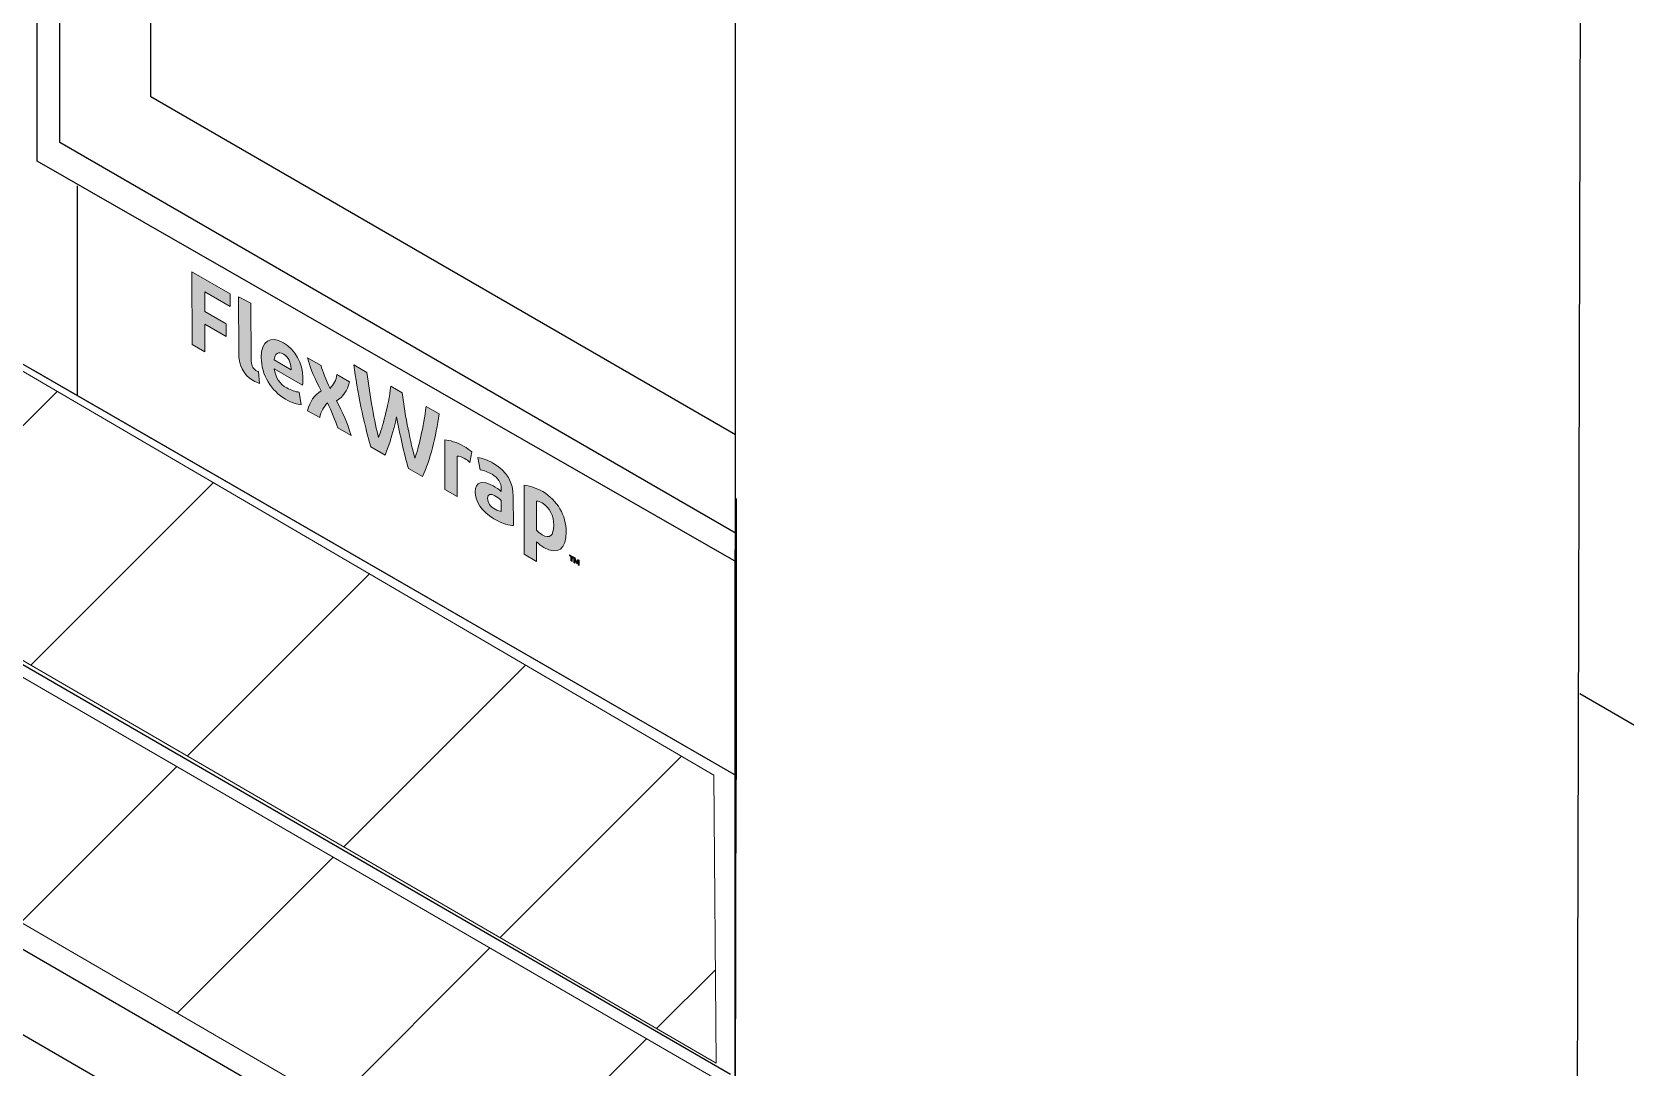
# Model space of a CAD drawing. Extents: x -1337 to 5791, y -3809 to 1769.
# Drawn here: x 3746.5 to 3837.6, y -2838.5 to -2779.3 of the extents above; entities that cross this region are included whole.
import ezdxf

# ---------------------------------------------------------------- set-up
doc = ezdxf.new("R2010")
doc.units = 0
doc.header["$MEASUREMENT"] = 0
for name, color, linetype, lineweight in [('G-ANNO-TTLB', 7, 'Continuous', 0), ('Layer 12', 7, 'Continuous', 0), ('TYVEK', 7, 'Continuous', 0), ('WALL SCRATCH', 7, 'Continuous', 0)]:
    doc.layers.add(name, color=color, linetype=linetype, lineweight=lineweight)
pattern_1 = [(45, (0, 0), (-7.071067, 7.07107), [])]

# ---------------------------------------------------------------- blocks, each defined once
blk = doc.blocks.new('Block_464')
at = {"layer": 'TYVEK', "true_color": 0x003b71, "transparency": 33554687}
h = blk.add_hatch(color=156, dxfattribs=at)
h.dxf.hatch_style = 2
edge = h.paths.add_edge_path()
edge.add_spline(control_points=[(3755.624, -2797.206), (3755.624, -2797.206), (3755.614, -2793.065), (3755.614, -2793.065), (3755.614, -2793.065), (3757.799, -2794.32), (3757.799, -2794.32), (3757.799, -2794.32), (3757.801, -2795.042), (3757.801, -2795.042), (3757.801, -2795.042), (3756.349, -2794.208), (3756.349, -2794.208), (3756.349, -2794.208), (3756.352, -2795.332), (3756.352, -2795.332), (3756.352, -2795.332), (3757.573, -2796.033), (3757.573, -2796.033), (3757.573, -2796.033), (3757.575, -2796.755), (3757.575, -2796.755), (3757.575, -2796.755), (3756.354, -2796.054), (3756.354, -2796.054), (3756.354, -2796.054), (3756.357, -2797.627), (3756.357, -2797.627), (3756.357, -2797.627), (3755.624, -2797.206), (3755.624, -2797.206)], knot_values=[0, 0, 0, 0, 1, 1, 1, 2, 2, 2, 3, 3, 3, 4, 4, 4, 5, 5, 5, 6, 6, 6, 7, 7, 7, 8, 8, 8, 9, 9, 9, 10, 10, 10, 10], degree=3, periodic=0)
h = blk.add_hatch(color=156, dxfattribs=at)
h.dxf.hatch_style = 2
edge = h.paths.add_edge_path()
edge.add_spline(control_points=[(3758.997, -2798.05), (3758.998, -2798.369), (3759.07, -2798.582), (3759.275, -2798.7), (3759.326, -2798.729), (3759.378, -2798.753), (3759.424, -2798.768), (3759.424, -2798.768), (3759.477, -2799.442), (3759.477, -2799.442), (3759.379, -2799.41), (3759.22, -2799.342), (3759.118, -2799.283), (3758.528, -2798.944), (3758.291, -2798.365), (3758.289, -2797.655), (3758.289, -2797.655), (3758.281, -2794.496), (3758.281, -2794.496), (3758.281, -2794.496), (3758.989, -2794.856), (3758.989, -2794.856), (3758.989, -2794.856), (3758.997, -2798.05), (3758.997, -2798.05)], knot_values=[0, 0, 0, 0, 1, 1, 1, 2, 2, 2, 3, 3, 3, 4, 4, 4, 5, 5, 5, 6, 6, 6, 7, 7, 7, 8, 8, 8, 8], degree=3, periodic=0)
h = blk.add_hatch(color=156, dxfattribs=at)
h.dxf.hatch_style = 2
edge = h.paths.add_edge_path()
edge.add_spline(control_points=[(3760.308, -2798.1), (3760.308, -2798.1), (3761.283, -2798.66), (3761.283, -2798.66), (3761.283, -2798.66), (3761.283, -2798.589), (3761.283, -2798.589), (3761.282, -2798.257), (3761.128, -2797.926), (3760.845, -2797.764), (3760.548, -2797.594), (3760.354, -2797.724), (3760.308, -2798.1)], knot_values=[0, 0, 0, 0, 1, 1, 1, 2, 2, 2, 3, 3, 3, 4, 4, 4, 4], degree=3, periodic=0)
edge = h.paths.add_edge_path()
edge.add_spline(control_points=[(3761.867, -2800.661), (3761.641, -2800.649), (3761.308, -2800.541), (3760.97, -2800.346), (3760.144, -2799.872), (3759.578, -2798.945), (3759.575, -2797.963), (3759.573, -2797.022), (3760.09, -2796.681), (3760.844, -2797.114), (3761.516, -2797.5), (3761.958, -2798.303), (3761.96, -2799.096), (3761.961, -2799.273), (3761.951, -2799.421), (3761.941, -2799.533), (3761.941, -2799.533), (3760.32, -2798.603), (3760.32, -2798.603), (3760.388, -2799.114), (3760.629, -2799.466), (3761.04, -2799.701), (3761.291, -2799.846), (3761.532, -2799.919), (3761.752, -2799.939), (3761.752, -2799.939), (3761.867, -2800.661), (3761.867, -2800.661)], knot_values=[0, 0, 0, 0, 1, 1, 1, 2, 2, 2, 3, 3, 3, 4, 4, 4, 5, 5, 5, 6, 6, 6, 7, 7, 7, 8, 8, 8, 9, 9, 9, 9], degree=3, periodic=0)
h = blk.add_hatch(color=156, dxfattribs=at)
h.dxf.hatch_style = 2
edge = h.paths.add_edge_path()
edge.add_spline(control_points=[(3763.007, -2799.862), (3762.663, -2799.227), (3762.39, -2798.663), (3762.229, -2797.98), (3762.229, -2797.98), (3762.994, -2798.419), (3762.994, -2798.419), (3763.061, -2798.723), (3763.288, -2799.255), (3763.514, -2799.722), (3763.703, -2799.505), (3763.867, -2799.251), (3763.902, -2798.94), (3763.902, -2798.94), (3764.62, -2799.352), (3764.62, -2799.352), (3764.488, -2799.891), (3764.263, -2800.193), (3763.88, -2800.428), (3764.25, -2801.119), (3764.503, -2801.677), (3764.714, -2802.425), (3764.714, -2802.425), (3763.95, -2801.986), (3763.95, -2801.986), (3763.841, -2801.593), (3763.584, -2801.002), (3763.368, -2800.553), (3763.173, -2800.767), (3762.99, -2801.016), (3762.919, -2801.394), (3762.919, -2801.394), (3762.231, -2801), (3762.231, -2801), (3762.358, -2800.458), (3762.598, -2800.123), (3763.007, -2799.862)], knot_values=[0, 0, 0, 0, 1, 1, 1, 2, 2, 2, 3, 3, 3, 4, 4, 4, 5, 5, 5, 6, 6, 6, 7, 7, 7, 8, 8, 8, 9, 9, 9, 10, 10, 10, 11, 11, 11, 12, 12, 12, 12], degree=3, periodic=0)
h = blk.add_hatch(color=156, dxfattribs=at)
h.dxf.hatch_style = 2
edge = h.paths.add_edge_path()
edge.add_spline(control_points=[(3769.009, -2800.755), (3769.009, -2800.755), (3769.758, -2801.185), (3769.758, -2801.185), (3769.566, -2802.452), (3769.231, -2803.884), (3768.798, -2804.77), (3768.798, -2804.77), (3767.993, -2804.307), (3767.993, -2804.307), (3767.739, -2803.424), (3767.512, -2802.424), (3767.319, -2801.345), (3767.127, -2802.203), (3766.908, -2802.946), (3766.654, -2803.539), (3766.654, -2803.539), (3765.848, -2803.076), (3765.848, -2803.076), (3765.435, -2801.705), (3765.067, -2799.869), (3764.874, -2798.382), (3764.874, -2798.382), (3765.617, -2798.809), (3765.617, -2798.809), (3765.78, -2800.148), (3766.07, -2801.715), (3766.282, -2802.528), (3766.501, -2801.962), (3766.842, -2800.799), (3766.987, -2799.595), (3766.987, -2799.595), (3767.644, -2799.972), (3767.644, -2799.972), (3767.801, -2801.35), (3768.138, -2802.902), (3768.365, -2803.724), (3768.569, -2803.149), (3768.858, -2801.915), (3769.009, -2800.755)], knot_values=[0, 0, 0, 0, 1, 1, 1, 2, 2, 2, 3, 3, 3, 4, 4, 4, 5, 5, 5, 6, 6, 6, 7, 7, 7, 8, 8, 8, 9, 9, 9, 10, 10, 10, 11, 11, 11, 12, 12, 12, 13, 13, 13, 13], degree=3, periodic=0)
h = blk.add_hatch(color=156, dxfattribs=at)
h.dxf.hatch_style = 2
edge = h.paths.add_edge_path()
edge.add_spline(control_points=[(3771.15, -2803.031), (3771.335, -2803.137), (3771.51, -2803.261), (3771.612, -2803.349), (3771.612, -2803.349), (3771.511, -2803.959), (3771.511, -2803.959), (3771.424, -2803.873), (3771.316, -2803.799), (3771.209, -2803.738), (3771.019, -2803.629), (3770.891, -2803.596), (3770.783, -2803.594), (3770.783, -2803.594), (3770.789, -2805.912), (3770.789, -2805.912), (3770.789, -2805.912), (3770.081, -2805.506), (3770.081, -2805.506), (3770.081, -2805.506), (3770.074, -2802.673), (3770.074, -2802.673), (3770.35, -2802.672), (3770.781, -2802.819), (3771.15, -2803.031)], knot_values=[0, 0, 0, 0, 1, 1, 1, 2, 2, 2, 3, 3, 3, 4, 4, 4, 5, 5, 5, 6, 6, 6, 7, 7, 7, 8, 8, 8, 8], degree=3, periodic=0)
h = blk.add_hatch(color=156, dxfattribs=at)
h.dxf.hatch_style = 2
edge = h.paths.add_edge_path()
edge.add_spline(control_points=[(3773.306, -2806.761), (3773.306, -2806.761), (3773.305, -2806.128), (3773.305, -2806.128), (3773.186, -2806.031), (3773.063, -2805.942), (3772.94, -2805.872), (3772.704, -2805.736), (3772.52, -2805.737), (3772.52, -2806.015), (3772.521, -2806.263), (3772.675, -2806.482), (3772.947, -2806.638), (3773.101, -2806.726), (3773.229, -2806.764), (3773.306, -2806.761)], knot_values=[0, 0, 0, 0, 1, 1, 1, 2, 2, 2, 3, 3, 3, 4, 4, 4, 5, 5, 5, 5], degree=3, periodic=0)
edge = h.paths.add_edge_path()
edge.add_spline(control_points=[(3772.877, -2807.182), (3772.174, -2806.779), (3771.819, -2806.179), (3771.818, -2805.647), (3771.816, -2805.061), (3772.231, -2804.957), (3772.847, -2805.304), (3772.99, -2805.387), (3773.175, -2805.516), (3773.303, -2805.613), (3773.303, -2805.613), (3773.303, -2805.472), (3773.303, -2805.472), (3773.302, -2805.111), (3773.122, -2804.836), (3772.778, -2804.639), (3772.553, -2804.509), (3772.312, -2804.412), (3772.102, -2804.392), (3772.102, -2804.392), (3771.972, -2803.679), (3771.972, -2803.679), (3772.192, -2803.7), (3772.546, -2803.832), (3772.859, -2804.012), (3773.613, -2804.444), (3773.989, -2805.121), (3773.991, -2805.919), (3773.991, -2805.919), (3773.995, -2807.564), (3773.995, -2807.564), (3773.785, -2807.567), (3773.39, -2807.477), (3772.877, -2807.182)], knot_values=[0, 0, 0, 0, 1, 1, 1, 2, 2, 2, 3, 3, 3, 4, 4, 4, 5, 5, 5, 6, 6, 6, 7, 7, 7, 8, 8, 8, 9, 9, 9, 10, 10, 10, 11, 11, 11, 11], degree=3, periodic=0)
h = blk.add_hatch(color=156, dxfattribs=at)
h.dxf.hatch_style = 2
edge = h.paths.add_edge_path()
edge.add_spline(control_points=[(3775.64, -2808.095), (3776.092, -2808.354), (3776.301, -2808.156), (3776.3, -2807.547), (3776.299, -2807.014), (3776.103, -2806.547), (3775.636, -2806.279), (3775.508, -2806.206), (3775.415, -2806.182), (3775.308, -2806.168), (3775.308, -2806.168), (3775.312, -2807.824), (3775.312, -2807.824), (3775.409, -2807.927), (3775.492, -2808.01), (3775.64, -2808.095)], knot_values=[0, 0, 0, 0, 1, 1, 1, 2, 2, 2, 3, 3, 3, 4, 4, 4, 5, 5, 5, 5], degree=3, periodic=0)
edge = h.paths.add_edge_path()
edge.add_spline(control_points=[(3775.745, -2808.817), (3775.565, -2808.714), (3775.442, -2808.619), (3775.313, -2808.492), (3775.313, -2808.492), (3775.316, -2809.616), (3775.316, -2809.616), (3775.316, -2809.616), (3774.613, -2809.213), (3774.613, -2809.213), (3774.613, -2809.213), (3774.604, -2805.267), (3774.604, -2805.267), (3774.896, -2805.281), (3775.306, -2805.416), (3775.67, -2805.625), (3776.512, -2806.109), (3777.016, -2806.989), (3777.018, -2807.935), (3777.02, -2808.905), (3776.545, -2809.276), (3775.745, -2808.817)], knot_values=[0, 0, 0, 0, 1, 1, 1, 2, 2, 2, 3, 3, 3, 4, 4, 4, 5, 5, 5, 6, 6, 6, 7, 7, 7, 7], degree=3, periodic=0)
h = blk.add_hatch(color=156, dxfattribs=at)
h.dxf.hatch_style = 2
edge = h.paths.add_edge_path()
edge.add_spline(control_points=[(3777.526, -2809.422), (3777.552, -2809.509), (3777.577, -2809.575), (3777.608, -2809.646), (3777.638, -2809.611), (3777.66, -2809.571), (3777.685, -2809.513), (3777.685, -2809.513), (3777.759, -2809.555), (3777.759, -2809.555), (3777.759, -2809.555), (3777.759, -2809.861), (3777.759, -2809.861), (3777.759, -2809.861), (3777.695, -2809.824), (3777.695, -2809.824), (3777.695, -2809.824), (3777.695, -2809.683), (3777.695, -2809.683), (3777.695, -2809.683), (3777.698, -2809.637), (3777.698, -2809.637), (3777.677, -2809.671), (3777.653, -2809.706), (3777.631, -2809.732), (3777.631, -2809.732), (3777.582, -2809.704), (3777.582, -2809.704), (3777.56, -2809.651), (3777.535, -2809.588), (3777.514, -2809.529), (3777.514, -2809.529), (3777.517, -2809.581), (3777.517, -2809.581), (3777.517, -2809.581), (3777.517, -2809.722), (3777.517, -2809.722), (3777.517, -2809.722), (3777.453, -2809.685), (3777.453, -2809.685), (3777.453, -2809.685), (3777.452, -2809.379), (3777.452, -2809.379), (3777.452, -2809.379), (3777.526, -2809.422), (3777.526, -2809.422)], knot_values=[0, 0, 0, 0, 1, 1, 1, 2, 2, 2, 3, 3, 3, 4, 4, 4, 5, 5, 5, 6, 6, 6, 7, 7, 7, 8, 8, 8, 9, 9, 9, 10, 10, 10, 11, 11, 11, 12, 12, 12, 13, 13, 13, 14, 14, 14, 15, 15, 15, 15], degree=3, periodic=0)
edge = h.paths.add_edge_path()
edge.add_spline(control_points=[(3777.28, -2809.348), (3777.28, -2809.348), (3777.209, -2809.307), (3777.209, -2809.307), (3777.209, -2809.307), (3777.208, -2809.239), (3777.208, -2809.239), (3777.208, -2809.239), (3777.423, -2809.363), (3777.423, -2809.363), (3777.423, -2809.363), (3777.423, -2809.43), (3777.423, -2809.43), (3777.423, -2809.43), (3777.352, -2809.389), (3777.352, -2809.389), (3777.352, -2809.389), (3777.352, -2809.627), (3777.352, -2809.627), (3777.352, -2809.627), (3777.281, -2809.586), (3777.281, -2809.586), (3777.281, -2809.586), (3777.28, -2809.348), (3777.28, -2809.348)], knot_values=[0, 0, 0, 0, 1, 1, 1, 2, 2, 2, 3, 3, 3, 4, 4, 4, 5, 5, 5, 6, 6, 6, 7, 7, 7, 8, 8, 8, 8], degree=3, periodic=0)
at = {"layer": 'TYVEK'}
for points, knots in [([(3755.624, -2797.206), (3755.624, -2797.206), (3755.614, -2793.065), (3755.614, -2793.065), (3755.614, -2793.065), (3757.799, -2794.32), (3757.799, -2794.32), (3757.799, -2794.32), (3757.801, -2795.042), (3757.801, -2795.042), (3757.801, -2795.042), (3756.349, -2794.208), (3756.349, -2794.208), (3756.349, -2794.208), (3756.352, -2795.332), (3756.352, -2795.332), (3756.352, -2795.332), (3757.573, -2796.033), (3757.573, -2796.033), (3757.573, -2796.033), (3757.575, -2796.755), (3757.575, -2796.755), (3757.575, -2796.755), (3756.354, -2796.054), (3756.354, -2796.054), (3756.354, -2796.054), (3756.357, -2797.627), (3756.357, -2797.627), (3756.357, -2797.627), (3755.624, -2797.206), (3755.624, -2797.206)], [0, 0, 0, 0, 1, 1, 1, 2, 2, 2, 3, 3, 3, 4, 4, 4, 5, 5, 5, 6, 6, 6, 7, 7, 7, 8, 8, 8, 9, 9, 9, 10, 10, 10, 10]), ([(3758.997, -2798.05), (3758.998, -2798.369), (3759.07, -2798.582), (3759.275, -2798.7), (3759.326, -2798.729), (3759.378, -2798.753), (3759.424, -2798.768), (3759.424, -2798.768), (3759.477, -2799.442), (3759.477, -2799.442), (3759.379, -2799.41), (3759.22, -2799.342), (3759.118, -2799.283), (3758.528, -2798.944), (3758.291, -2798.365), (3758.289, -2797.655), (3758.289, -2797.655), (3758.281, -2794.496), (3758.281, -2794.496), (3758.281, -2794.496), (3758.989, -2794.856), (3758.989, -2794.856), (3758.989, -2794.856), (3758.997, -2798.05), (3758.997, -2798.05)], [0, 0, 0, 0, 1, 1, 1, 2, 2, 2, 3, 3, 3, 4, 4, 4, 5, 5, 5, 6, 6, 6, 7, 7, 7, 8, 8, 8, 8]), ([(3761.867, -2800.661), (3761.641, -2800.649), (3761.308, -2800.541), (3760.97, -2800.346), (3760.144, -2799.872), (3759.578, -2798.945), (3759.575, -2797.963), (3759.573, -2797.022), (3760.09, -2796.681), (3760.844, -2797.114), (3761.516, -2797.5), (3761.958, -2798.303), (3761.96, -2799.096), (3761.961, -2799.273), (3761.951, -2799.421), (3761.941, -2799.533), (3761.941, -2799.533), (3760.32, -2798.603), (3760.32, -2798.603), (3760.388, -2799.114), (3760.629, -2799.466), (3761.04, -2799.701), (3761.291, -2799.846), (3761.532, -2799.919), (3761.752, -2799.939), (3761.752, -2799.939), (3761.867, -2800.661), (3761.867, -2800.661)], [0, 0, 0, 0, 1, 1, 1, 2, 2, 2, 3, 3, 3, 4, 4, 4, 5, 5, 5, 6, 6, 6, 7, 7, 7, 8, 8, 8, 9, 9, 9, 9]), ([(3760.308, -2798.1), (3760.308, -2798.1), (3761.283, -2798.66), (3761.283, -2798.66), (3761.283, -2798.66), (3761.283, -2798.589), (3761.283, -2798.589), (3761.282, -2798.257), (3761.128, -2797.926), (3760.845, -2797.764), (3760.548, -2797.594), (3760.354, -2797.724), (3760.308, -2798.1)], [0, 0, 0, 0, 1, 1, 1, 2, 2, 2, 3, 3, 3, 4, 4, 4, 4]), ([(3763.007, -2799.862), (3762.663, -2799.227), (3762.39, -2798.663), (3762.229, -2797.98), (3762.229, -2797.98), (3762.994, -2798.419), (3762.994, -2798.419), (3763.061, -2798.723), (3763.288, -2799.255), (3763.514, -2799.722), (3763.703, -2799.505), (3763.867, -2799.251), (3763.902, -2798.94), (3763.902, -2798.94), (3764.62, -2799.352), (3764.62, -2799.352), (3764.488, -2799.891), (3764.263, -2800.193), (3763.88, -2800.428), (3764.25, -2801.119), (3764.503, -2801.677), (3764.714, -2802.425), (3764.714, -2802.425), (3763.95, -2801.986), (3763.95, -2801.986), (3763.841, -2801.593), (3763.584, -2801.002), (3763.368, -2800.553), (3763.173, -2800.767), (3762.99, -2801.016), (3762.919, -2801.394), (3762.919, -2801.394), (3762.231, -2801), (3762.231, -2801), (3762.358, -2800.458), (3762.598, -2800.123), (3763.007, -2799.862)], [0, 0, 0, 0, 1, 1, 1, 2, 2, 2, 3, 3, 3, 4, 4, 4, 5, 5, 5, 6, 6, 6, 7, 7, 7, 8, 8, 8, 9, 9, 9, 10, 10, 10, 11, 11, 11, 12, 12, 12, 12]), ([(3769.009, -2800.755), (3769.009, -2800.755), (3769.758, -2801.185), (3769.758, -2801.185), (3769.566, -2802.452), (3769.231, -2803.884), (3768.798, -2804.77), (3768.798, -2804.77), (3767.993, -2804.307), (3767.993, -2804.307), (3767.739, -2803.424), (3767.512, -2802.424), (3767.319, -2801.345), (3767.127, -2802.203), (3766.908, -2802.946), (3766.654, -2803.539), (3766.654, -2803.539), (3765.848, -2803.076), (3765.848, -2803.076), (3765.435, -2801.705), (3765.067, -2799.869), (3764.874, -2798.382), (3764.874, -2798.382), (3765.617, -2798.809), (3765.617, -2798.809), (3765.78, -2800.148), (3766.07, -2801.715), (3766.282, -2802.528), (3766.501, -2801.962), (3766.842, -2800.799), (3766.987, -2799.595), (3766.987, -2799.595), (3767.644, -2799.972), (3767.644, -2799.972), (3767.801, -2801.35), (3768.138, -2802.902), (3768.365, -2803.724), (3768.569, -2803.149), (3768.858, -2801.915), (3769.009, -2800.755)], [0, 0, 0, 0, 1, 1, 1, 2, 2, 2, 3, 3, 3, 4, 4, 4, 5, 5, 5, 6, 6, 6, 7, 7, 7, 8, 8, 8, 9, 9, 9, 10, 10, 10, 11, 11, 11, 12, 12, 12, 13, 13, 13, 13]), ([(3771.15, -2803.031), (3771.335, -2803.137), (3771.51, -2803.261), (3771.612, -2803.349), (3771.612, -2803.349), (3771.511, -2803.959), (3771.511, -2803.959), (3771.424, -2803.873), (3771.316, -2803.799), (3771.209, -2803.738), (3771.019, -2803.629), (3770.891, -2803.596), (3770.783, -2803.594), (3770.783, -2803.594), (3770.789, -2805.912), (3770.789, -2805.912), (3770.789, -2805.912), (3770.081, -2805.506), (3770.081, -2805.506), (3770.081, -2805.506), (3770.074, -2802.673), (3770.074, -2802.673), (3770.35, -2802.672), (3770.781, -2802.819), (3771.15, -2803.031)], [0, 0, 0, 0, 1, 1, 1, 2, 2, 2, 3, 3, 3, 4, 4, 4, 5, 5, 5, 6, 6, 6, 7, 7, 7, 8, 8, 8, 8]), ([(3772.877, -2807.182), (3772.174, -2806.779), (3771.819, -2806.179), (3771.818, -2805.647), (3771.816, -2805.061), (3772.231, -2804.957), (3772.847, -2805.304), (3772.99, -2805.387), (3773.175, -2805.516), (3773.303, -2805.613), (3773.303, -2805.613), (3773.303, -2805.472), (3773.303, -2805.472), (3773.302, -2805.111), (3773.122, -2804.836), (3772.778, -2804.639), (3772.553, -2804.509), (3772.312, -2804.412), (3772.102, -2804.392), (3772.102, -2804.392), (3771.972, -2803.679), (3771.972, -2803.679), (3772.192, -2803.7), (3772.546, -2803.832), (3772.859, -2804.012), (3773.613, -2804.444), (3773.989, -2805.121), (3773.991, -2805.919), (3773.991, -2805.919), (3773.995, -2807.564), (3773.995, -2807.564), (3773.785, -2807.567), (3773.39, -2807.477), (3772.877, -2807.182)], [0, 0, 0, 0, 1, 1, 1, 2, 2, 2, 3, 3, 3, 4, 4, 4, 5, 5, 5, 6, 6, 6, 7, 7, 7, 8, 8, 8, 9, 9, 9, 10, 10, 10, 11, 11, 11, 11]), ([(3775.745, -2808.817), (3775.565, -2808.714), (3775.442, -2808.619), (3775.313, -2808.492), (3775.313, -2808.492), (3775.316, -2809.616), (3775.316, -2809.616), (3775.316, -2809.616), (3774.613, -2809.213), (3774.613, -2809.213), (3774.613, -2809.213), (3774.604, -2805.267), (3774.604, -2805.267), (3774.896, -2805.281), (3775.306, -2805.416), (3775.67, -2805.625), (3776.512, -2806.109), (3777.016, -2806.989), (3777.018, -2807.935), (3777.02, -2808.905), (3776.545, -2809.276), (3775.745, -2808.817)], [0, 0, 0, 0, 1, 1, 1, 2, 2, 2, 3, 3, 3, 4, 4, 4, 5, 5, 5, 6, 6, 6, 7, 7, 7, 7]), ([(3773.306, -2806.761), (3773.306, -2806.761), (3773.305, -2806.128), (3773.305, -2806.128), (3773.186, -2806.031), (3773.063, -2805.942), (3772.94, -2805.872), (3772.704, -2805.736), (3772.52, -2805.737), (3772.52, -2806.015), (3772.521, -2806.263), (3772.675, -2806.482), (3772.947, -2806.638), (3773.101, -2806.726), (3773.229, -2806.764), (3773.306, -2806.761)], [0, 0, 0, 0, 1, 1, 1, 2, 2, 2, 3, 3, 3, 4, 4, 4, 5, 5, 5, 5]), ([(3775.64, -2808.095), (3776.092, -2808.354), (3776.301, -2808.156), (3776.3, -2807.547), (3776.299, -2807.014), (3776.103, -2806.547), (3775.636, -2806.279), (3775.508, -2806.206), (3775.415, -2806.182), (3775.308, -2806.168), (3775.308, -2806.168), (3775.312, -2807.824), (3775.312, -2807.824), (3775.409, -2807.927), (3775.492, -2808.01), (3775.64, -2808.095)], [0, 0, 0, 0, 1, 1, 1, 2, 2, 2, 3, 3, 3, 4, 4, 4, 5, 5, 5, 5]), ([(3777.28, -2809.348), (3777.28, -2809.348), (3777.209, -2809.307), (3777.209, -2809.307), (3777.209, -2809.307), (3777.208, -2809.239), (3777.208, -2809.239), (3777.208, -2809.239), (3777.423, -2809.363), (3777.423, -2809.363), (3777.423, -2809.363), (3777.423, -2809.43), (3777.423, -2809.43), (3777.423, -2809.43), (3777.352, -2809.389), (3777.352, -2809.389), (3777.352, -2809.389), (3777.352, -2809.627), (3777.352, -2809.627), (3777.352, -2809.627), (3777.281, -2809.586), (3777.281, -2809.586), (3777.281, -2809.586), (3777.28, -2809.348), (3777.28, -2809.348)], [0, 0, 0, 0, 1, 1, 1, 2, 2, 2, 3, 3, 3, 4, 4, 4, 5, 5, 5, 6, 6, 6, 7, 7, 7, 8, 8, 8, 8]), ([(3777.526, -2809.422), (3777.552, -2809.509), (3777.577, -2809.575), (3777.608, -2809.646), (3777.638, -2809.611), (3777.66, -2809.571), (3777.685, -2809.513), (3777.685, -2809.513), (3777.759, -2809.555), (3777.759, -2809.555), (3777.759, -2809.555), (3777.759, -2809.861), (3777.759, -2809.861), (3777.759, -2809.861), (3777.695, -2809.824), (3777.695, -2809.824), (3777.695, -2809.824), (3777.695, -2809.683), (3777.695, -2809.683), (3777.695, -2809.683), (3777.698, -2809.637), (3777.698, -2809.637), (3777.677, -2809.671), (3777.653, -2809.706), (3777.631, -2809.732), (3777.631, -2809.732), (3777.582, -2809.704), (3777.582, -2809.704), (3777.56, -2809.651), (3777.535, -2809.588), (3777.514, -2809.529), (3777.514, -2809.529), (3777.517, -2809.581), (3777.517, -2809.581), (3777.517, -2809.581), (3777.517, -2809.722), (3777.517, -2809.722), (3777.517, -2809.722), (3777.453, -2809.685), (3777.453, -2809.685), (3777.453, -2809.685), (3777.452, -2809.379), (3777.452, -2809.379), (3777.452, -2809.379), (3777.526, -2809.422), (3777.526, -2809.422)], [0, 0, 0, 0, 1, 1, 1, 2, 2, 2, 3, 3, 3, 4, 4, 4, 5, 5, 5, 6, 6, 6, 7, 7, 7, 8, 8, 8, 9, 9, 9, 10, 10, 10, 11, 11, 11, 12, 12, 12, 13, 13, 13, 14, 14, 14, 15, 15, 15, 15])]:
    blk.add_open_spline(points, degree=3, knots=knots, dxfattribs=at)
blk = doc.blocks.new('Block_463')
at = {"layer": 'TYVEK'}
blk.add_blockref('Block_464', (0, 0), dxfattribs=at)

msp = doc.modelspace()

# ---------------------------------------------------------------- hatches: boundary and pattern name
at = {"layer": 'G-ANNO-TTLB', "true_color": 0xff00ff, "transparency": 33554687}
h = msp.add_hatch(color=6, dxfattribs=at)
edge = h.paths.add_edge_path()
edge.add_spline(control_points=[(5472, -3692.604), (5472, -3692.604), (2542.482, -3692.604), (2542.482, -3692.604), (2542.482, -3692.604), (2542.482, -1235.604), (2542.482, -1235.604), (2542.482, -1235.604), (5472, -1235.604), (5472, -1235.604), (5472, -1235.604), (5472, -3692.604), (5472, -3692.604)], knot_values=[0, 0, 0, 0, 1, 1, 1, 2, 2, 2, 3, 3, 3, 4, 4, 4, 4], degree=3, periodic=0)
edge = h.paths.add_edge_path()
edge.add_spline(control_points=[(2551.482, -1244.604), (2551.482, -1244.604), (2551.482, -3683.604), (2551.482, -3683.604), (2551.482, -3683.604), (5463, -3683.604), (5463, -3683.604), (5463, -3683.604), (5463, -1244.604), (5463, -1244.604), (5463, -1244.604), (2551.482, -1244.604), (2551.482, -1244.604)], knot_values=[0, 0, 0, 0, 1, 1, 1, 2, 2, 2, 3, 3, 3, 4, 4, 4, 4], degree=3, periodic=0)
edge.add_line((2551.482, -1244.604), (2551.482, -1244.604))
at = {"layer": 'Layer 12', "true_color": 0x000000, "transparency": 33554687}
h = msp.add_hatch(dxfattribs=at)
h.set_pattern_fill('_U', color=18, scale=10, angle=44.99999, style=2, pattern_type=0)
h.set_pattern_definition(pattern_1)
h.paths.add_polyline_path([(3785.596, -2838.31), (3722.364, -2801.605), (3735.713, -2792.764), (3785.451, -2821.838)])
h = msp.add_hatch(dxfattribs=at)
h.set_pattern_fill('_U', color=18, scale=10, angle=44.99999, style=2, pattern_type=0)
h.set_pattern_definition(pattern_1)
h.paths.add_polyline_path([(3785.528, -2839.192), (3785.528, -2853.332), (3709.824, -2809.34), (3722.025, -2802.392)])

# ---------------------------------------------------------------- linework, layer by layer
at = {"layer": 'G-ANNO-TTLB'}
for points in [[(5472, -3692.604), (5472, -3692.604), (2542.482, -3692.604), (2542.482, -3692.604), (2542.482, -3692.604), (2542.482, -1235.604), (2542.482, -1235.604), (2542.482, -1235.604), (5472, -1235.604), (5472, -1235.604), (5472, -1235.604), (5472, -3692.604), (5472, -3692.604)], [(2551.482, -1244.604), (2551.482, -1244.604), (2551.482, -3683.604), (2551.482, -3683.604), (2551.482, -3683.604), (5463, -3683.604), (5463, -3683.604), (5463, -3683.604), (5463, -1244.604), (5463, -1244.604), (5463, -1244.604), (2551.482, -1244.604), (2551.482, -1244.604)]]:
    msp.add_open_spline(points, degree=3, knots=[0, 0, 0, 0, 1, 1, 1, 2, 2, 2, 3, 3, 3, 4, 4, 4, 4], dxfattribs=at)
at = {"layer": 'Layer 12'}
for points in [[(3785.596, -2838.31), (3722.364, -2801.605), (3735.713, -2792.764), (3785.451, -2821.838)], [(3785.528, -2839.192), (3785.528, -2853.332), (3709.824, -2809.34), (3722.025, -2802.392)]]:
    msp.add_lwpolyline(points, close=True, dxfattribs=at)
at = {"layer": 'TYVEK', "color": 3, "lineweight": 25, "true_color": 0x00ff00}
for p, q in [((3746.767, -2786.739), (3746.767, -2665.885)), ((3748.061, -2785.653), (3748.061, -2666.643)), ((3753.268, -2783.047), (3753.268, -2669.695)), ((3786.698, -2802.386), (3753.268, -2783.047)), ((3786.731, -2808.023), (3748.061, -2785.653)), ((3786.731, -2809.651), (3746.767, -2786.739))]:
    msp.add_line(p, q, dxfattribs=at)
at = {"layer": 'TYVEK', "color": 18, "lineweight": 25, "true_color": 0x000000}
for p, q in [((3786.681, -2860.241), (3786.731, -2689.305)), ((3764.392, -2808.979), (3786.731, -2821.866))]:
    msp.add_line(p, q, dxfattribs=at)
at = {"layer": 'TYVEK', "color": 4, "lineweight": 25, "true_color": 0x00ffff}
for p, q in [((3749.065, -2800.136), (3749.065, -2788.145)), ((3737.559, -2793.498), (3786.743, -2821.873)), ((3746.551, -2798.686), (3786.731, -2821.866)), ((3722.425, -2801.924), (3786.413, -2838.94)), ((3786.731, -2806.026), (3786.731, -2822.086)), ((3708.601, -2810.207), (3785.261, -2854.553)), ((3786.677, -2858.289), (3786.731, -2821.58)), ((3745.903, -2836.651), (3786.681, -2860.241))]:
    msp.add_line(p, q, dxfattribs=at)
at = {"layer": 'WALL SCRATCH', "color": 18, "lineweight": 25, "true_color": 0x000000}
msp.add_line((3835.318, -2661.748), (3834.559, -2937.518), dxfattribs=at)
at = {"layer": 'WALL SCRATCH', "color": 2, "lineweight": 25, "true_color": 0xffff00}
msp.add_line((3834.979, -2817.177), (3876.823, -2841.402), dxfattribs=at)

# ---------------------------------------------------------------- block references
at = {"layer": 'TYVEK'}
msp.add_blockref('Block_463', (0, 0), dxfattribs=at)

doc.saveas('drawing.dxf')
